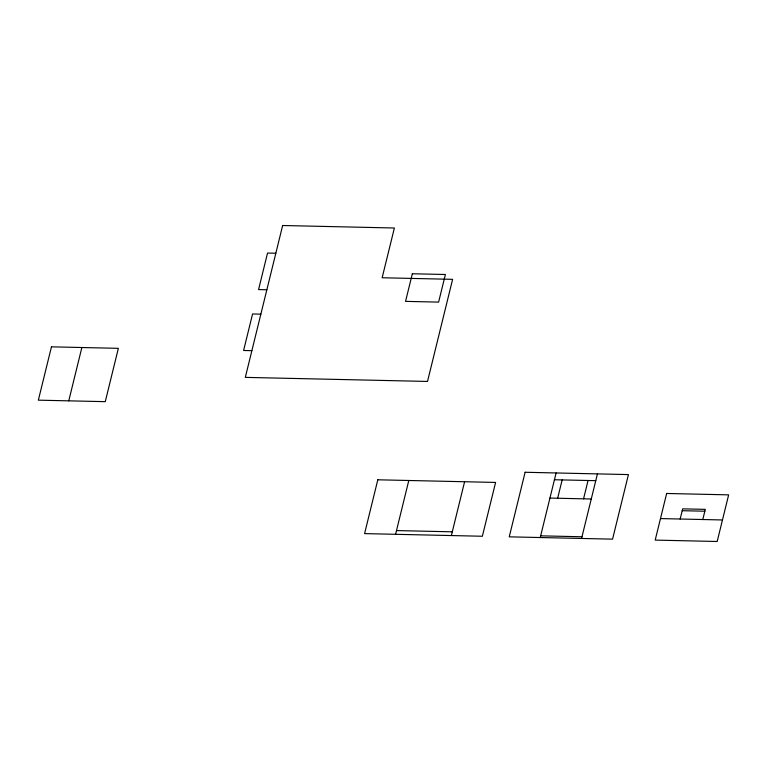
<?xml version="1.0" encoding="UTF-8"?>
<svg xmlns="http://www.w3.org/2000/svg" width="767" height="767" viewBox="0 0 767 767"><rect width="100%" height="100%" fill="white"/><g stroke="black" fill="none" stroke-linecap="round" stroke-linejoin="round"><path stroke-width="1.15" d="M68.762 400.844L81.868 347.518M395.58 534.302L408.801 480.487M451.37 535.548L464.601 481.743M540.236 537.542L556.113 472.961M557.647 498.243L562.153 479.921M583.553 498.828L588.059 480.506M581.568 538.463L597.435 473.881M680.166 519.019L682.668 508.847L705.295 509.355L702.793 519.527M275.832 253.244L267.539 253.062L258.565 289.571L266.858 289.753M260.857 314.163L252.573 313.971L243.599 350.49L251.883 350.672M554.445 479.749L595.767 480.669M549.939 498.071L591.261 499.001M682.208 510.707L704.844 511.206M660.483 518.578L722.476 519.968M396.491 530.572L452.29 531.819M540.658 535.836L581.98 536.766M51.456 346.837L38.35 400.163L105.261 401.659L118.367 348.333L51.456 346.837M282.649 225.508L245.315 377.374L427.516 381.439L452.616 279.332L382.148 277.759L394.382 228L282.649 225.508M412.339 273.761L405.551 301.373L438.609 302.112L445.397 274.5L412.339 273.761M377.805 479.797L364.584 533.611L482.366 536.248L495.597 482.433L377.805 479.797M525.117 472.271L509.24 536.842L612.565 539.153L628.432 474.581L525.117 472.271M666.657 493.469L655.191 540.102L717.183 541.492L728.65 494.859L666.657 493.469"/></g></svg>
